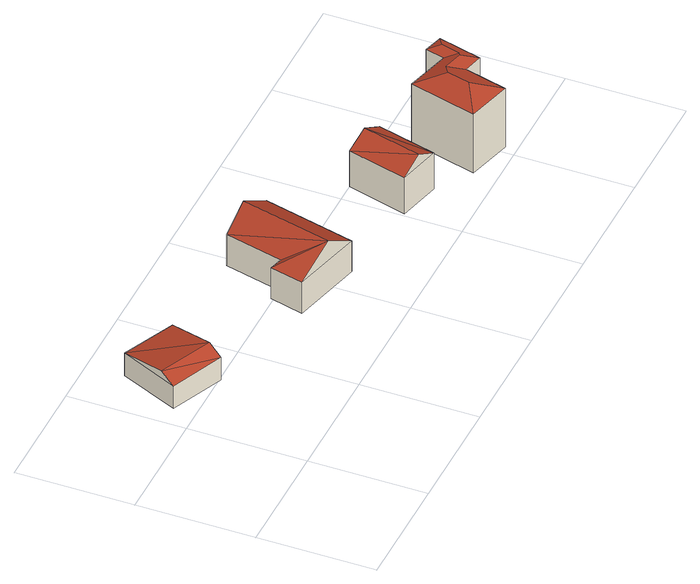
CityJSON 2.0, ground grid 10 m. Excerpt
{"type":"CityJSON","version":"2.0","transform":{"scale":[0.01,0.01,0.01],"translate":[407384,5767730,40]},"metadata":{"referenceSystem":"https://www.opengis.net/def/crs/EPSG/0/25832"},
"CityObjects":{
"building1":{"type":"Building","attributes":{"Gemeindeschluessel":"05515000","Geometrietyp2DReferenz":"3000","function":"31001_1310","roofType":"3100","measuredHeight":2.93},"geometry":[{"type":"Solid","lod":"2","boundaries":[[[[0,1,2,3]],[[4,5,1,0]],[[6,7,5,4]],[[3,2,7,6]],[[0,8,4]],[[6,9,3]],[[8,0,3]],[[3,9,8]],[[4,8,9]],[[9,6,4]],[[1,5,7,2]]]],"semantics":{"surfaces":[{"type":"WallSurface"},{"type":"RoofSurface"},{"type":"GroundSurface"}],"values":[[0,0,0,0,0,0,1,1,1,1,2]]}}]},
"building2":{"type":"Building","attributes":{"Gemeindeschluessel":"05515000","Geometrietyp2DReferenz":"3000","function":"31001_1310","roofType":"5000","measuredHeight":4.93},"geometry":[{"type":"Solid","lod":"2","boundaries":[[[[10,11,12,13]],[[14,15,11,10]],[[16,17,15,14]],[[18,19,17,16]],[[20,21,19,18]],[[13,12,21,20]],[[10,22,23,14]],[[23,22,13]],[[23,13,20]],[[23,20,18]],[[18,16,23]],[[13,22,10]],[[14,23,16]],[[11,15,17,19,21,12]]]],"semantics":{"surfaces":[{"type":"WallSurface"},{"type":"RoofSurface"},{"type":"GroundSurface"}],"values":[[0,0,0,0,0,0,1,1,1,1,1,0,0,2]]}}]},
"building3":{"type":"Building","attributes":{"Gemeindeschluessel":"05515000","Geometrietyp2DReferenz":"3000","function":"31001_1310","roofType":"3100","measuredHeight":4.59},"geometry":[{"type":"Solid","lod":"2","boundaries":[[[[24,25,26,27]],[[28,29,25,24]],[[30,31,29,28]],[[27,26,31,30]],[[24,32,28]],[[30,33,27]],[[24,27,33]],[[33,32,24]],[[32,33,30]],[[30,28,32]],[[25,29,31,26]]]],"semantics":{"surfaces":[{"type":"WallSurface"},{"type":"RoofSurface"},{"type":"GroundSurface"}],"values":[[0,0,0,0,0,0,1,1,1,1,2]]}}]},
"building4":{"type":"Building","attributes":{"Gemeindeschluessel":"05515000","Geometrietyp2DReferenz":"3000","function":"31001_1310","roofType":"5000","measuredHeight":6.59},"geometry":[{"type":"Solid","lod":"2","boundaries":[[[[34,35,36,37]],[[38,39,35,34]],[[40,41,39,38]],[[42,43,41,40]],[[44,45,43,42]],[[46,47,45,44]],[[48,49,47,46]],[[37,36,49,48]],[[48,46,50]],[[51,50,46,44,52]],[[52,44,42,53]],[[54,53,42,40,55]],[[40,38,55]],[[55,38,34,54]],[[52,53,54,34,37,51]],[[51,37,48,50]],[[35,39,41,43,45,47,49,36]]]],"semantics":{"surfaces":[{"type":"WallSurface"},{"type":"RoofSurface"},{"type":"GroundSurface"}],"values":[[0,0,0,0,0,0,0,0,1,1,1,1,1,1,1,1,2]]}}]}
},
"vertices":[
[765,1443,332],[765,1443,112],[309,1646,112],[309,1646,332],[548,948,332],[548,948,112],[88,1147,332],[88,1147,112],[600,1067,405],[141,1268,405],
[2401,1362,350],[2401,1362,50],[1904,1481,50],[1904,1481,350],[2208,576,350],[2208,576,50],[1598,726,350],[1598,726,50],[1666,1015,350],[1666,1015,50],[1782,985,350],[1782,985,50],[2112,1431,543],[1920,646,543],
[3365,390,404],[3365,390,52],[3497,895,52],[3497,895,404],[3002,479,404],[3002,479,52],[3138,993,404],[3138,993,52],[3183,434,511],[3317,944,511],
[4223,678,600],[4223,678,27],[3839,778,27],[3839,778,600],[4267,839,600],[4267,839,27],[4431,794,600],[4431,794,27],[4334,421,600],[4334,421,27],[4166,463,600],[4166,463,27],[4070,99,600],[4070,99,27],[3689,202,600],[3689,202,27],[3930,342,686],[3981,537,686],[4085,598,649],[4254,555,648],[4284,573,638],[4327,734,637]
]}
